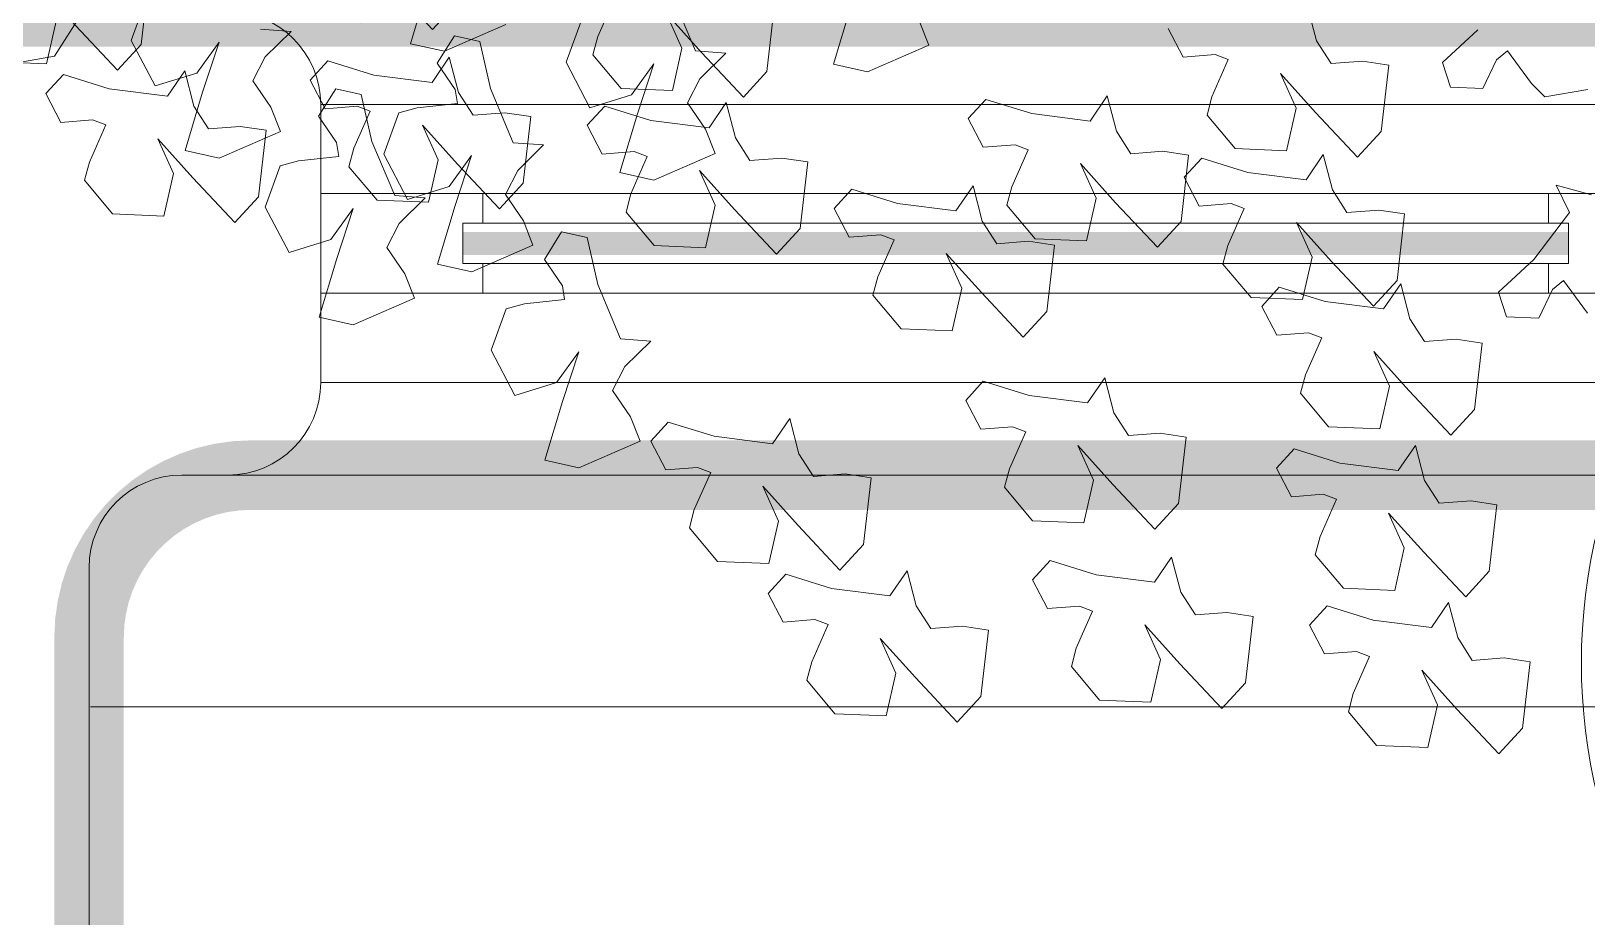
# Model space of a CAD drawing. Header units: metres. Extents: x 8 to 2416, y -346 to 476.
# Drawn here: x 215.237 to 215.908, y -224.627 to -224.245 of the extents above; entities that cross this region are included whole.
import ezdxf

# ---------------------------------------------------------------- set-up
doc = ezdxf.new("R2010")
doc.units = ezdxf.units.M
doc.linetypes.add('0', pattern=[0])
doc.layers.get('0').update_dxf_attribs({"color": 250, "linetype": '0', "lineweight": 20})
for name, color, linetype, lineweight in [('A-DOOR', 35, 'Continuous', 5), ('A-WALL', 250, 'Continuous', 20), ('ARBOLES', 86, 'Continuous', 0), ('baños', 140, 'Continuous', 0), ('muros bajitos', 252, 'Continuous', 5), ('piscina', 131, 'Continuous', 0)]:
    doc.layers.add(name, color=color, linetype=linetype, lineweight=lineweight)
doc.layers.add('REVESTIMIENTO EXTERIOR', color=7, linetype='Continuous', lineweight=5, true_color=0xffdebd)
doc.styles.get("Standard").update_dxf_attribs({"font": 'arial.ttf', "height": 0.1875})

# ---------------------------------------------------------------- blocks, each defined once
blk = doc.blocks.new('TREES')
at = {"layer": 'ARBOLES', "color": 252, "true_color": 0x8da178}
for p, q in [((0.0176, -0.07831), (0.01577, -0.07329)), ((0.04108, -0.07447), (0.03636, -0.07973)), ((0.04423, -0.07861), (0.04571, -0.07715)), ((0.04571, -0.07715), (0.04966, -0.08161)), ((-0.05103, -0.07956), (-0.05281, -0.08839)), ((-0.00427, -0.07853), (-0.00168, -0.08253)), ((0.02005, -0.08144), (0.0176, -0.07831)), ((0.03636, -0.07973), (0.03785, -0.08326)), ((0.04261, -0.08302), (0.04423, -0.07861)), ((-0.07319, -0.08835), (-0.07727, -0.08072)), ((-0.03911, -0.08429), (-0.04084, -0.08086)), ((-0.00168, -0.08253), (0.00295, -0.08173)), ((0.00295, -0.08173), (0.00495, -0.08228)), ((0.00495, -0.08228), (0.00306, -0.08793)), ((0.02467, -0.08064), (0.02005, -0.08144)), ((0.02852, -0.08086), (0.02467, -0.08064)), ((0.02831, -0.09069), (0.02852, -0.08086)), ((0.04966, -0.08161), (0.05181, -0.08339)), ((0.05181, -0.08339), (0.05803, -0.08168)), ((-0.11324, -0.08239), (-0.11501, -0.09122)), ((-0.04772, -0.08903), (-0.03911, -0.08429)), ((0.01278, -0.08358), (0.01846, -0.08882)), ((0.01555, -0.08845), (0.01278, -0.08358)), ((0.03785, -0.08326), (0.04261, -0.08302)), ((-0.09036, -0.08555), (-0.09199, -0.09179)), ((-0.15433, -0.08835), (-0.15596, -0.09459)), ((-0.10992, -0.09186), (-0.10131, -0.08711)), ((-0.06871, -0.08826), (-0.07319, -0.08835)), ((-0.07215, -0.09236), (-0.06871, -0.08826)), ((-0.05281, -0.08839), (-0.04772, -0.08903)), ((0.00306, -0.08793), (0.0026, -0.09069)), ((0.01473, -0.09481), (0.01555, -0.08845)), ((0.01846, -0.08882), (0.02522, -0.09477)), ((-0.13268, -0.09106), (-0.13716, -0.09115)), ((-0.13612, -0.09516), (-0.13268, -0.09106)), ((-0.11501, -0.09122), (-0.10992, -0.09186)), ((-0.10869, -0.08947), (-0.11085, -0.09371)), ((-0.10489, -0.08994), (-0.10869, -0.08947)), ((-0.10269, -0.09667), (-0.10489, -0.08994)), ((-0.08195, -0.09565), (-0.07911, -0.09082)), ((-0.07911, -0.09082), (-0.08082, -0.09835)), ((-0.03001, -0.09144), (-0.03232, -0.09449)), ((-0.02309, -0.0929), (-0.03001, -0.09144)), ((-0.01228, -0.08925), (-0.01445, -0.09318)), ((-0.01045, -0.09428), (-0.01228, -0.08925)), ((0.0026, -0.09069), (0.00719, -0.09522)), ((0.02522, -0.09477), (0.02831, -0.09069)), ((-0.14592, -0.09845), (-0.14308, -0.09362)), ((-0.14308, -0.09362), (-0.14479, -0.10115)), ((-0.11085, -0.09371), (-0.10785, -0.09732)), ((-0.09199, -0.09179), (-0.08787, -0.09812)), ((-0.07364, -0.09604), (-0.07215, -0.09236)), ((-0.01445, -0.09318), (-0.02309, -0.0929)), ((-0.15596, -0.09459), (-0.15184, -0.10092)), ((-0.1376, -0.09884), (-0.13612, -0.09516)), ((-0.08787, -0.09812), (-0.08195, -0.09565)), ((-0.07063, -0.09965), (-0.07364, -0.09604)), ((-0.03232, -0.09449), (-0.02973, -0.09849)), ((-0.00801, -0.09741), (-0.01045, -0.09428)), ((0.00719, -0.09522), (0.01473, -0.09481)), ((0.02015, -0.09488), (0.01799, -0.0988)), ((0.02199, -0.0999), (0.02015, -0.09488)), ((-0.10785, -0.09732), (-0.10733, -0.09933)), ((-0.09861, -0.10429), (-0.10269, -0.09667)), ((-0.08082, -0.09835), (-0.08259, -0.10718)), ((-0.02973, -0.09849), (-0.0251, -0.09769)), ((-0.0251, -0.09769), (-0.0231, -0.09825)), ((-0.0231, -0.09825), (-0.02499, -0.1039)), ((-0.00338, -0.09661), (-0.00801, -0.09741)), ((0.00046, -0.09682), (-0.00338, -0.09661)), ((0.00243, -0.09706), (0.00011, -0.10012)), ((0.00026, -0.10665), (0.00046, -0.09682)), ((0.00935, -0.09852), (0.00243, -0.09706)), ((0.05471, -0.09614), (0.05703, -0.09998)), ((0.05998, -0.09707), (0.05471, -0.09614)), ((-0.15184, -0.10092), (-0.14592, -0.09845)), ((-0.1346, -0.10245), (-0.1376, -0.09884)), ((-0.12532, -0.09886), (-0.12749, -0.10311)), ((-0.12152, -0.09934), (-0.12532, -0.09886)), ((-0.11932, -0.10606), (-0.12152, -0.09934)), ((-0.11317, -0.10052), (-0.11578, -0.1015)), ((-0.10733, -0.09933), (-0.11317, -0.10052)), ((-0.06889, -0.10308), (-0.07063, -0.09965)), ((-0.01527, -0.09954), (-0.00959, -0.10479)), ((-0.0125, -0.10441), (-0.01527, -0.09954)), ((0.00011, -0.10012), (0.00271, -0.10412)), ((0.01799, -0.0988), (0.00935, -0.09852)), ((0.02443, -0.10303), (0.02199, -0.0999)), ((0.05703, -0.09998), (0.05246, -0.10732)), ((-0.14479, -0.10115), (-0.14656, -0.10998)), ((-0.13286, -0.10588), (-0.1346, -0.10245)), ((-0.11578, -0.1015), (-0.11741, -0.10774)), ((0.02906, -0.10223), (0.02443, -0.10303)), ((0.0329, -0.10245), (0.02906, -0.10223)), ((0.0327, -0.11228), (0.0329, -0.10245)), ((-0.12749, -0.10311), (-0.12448, -0.10672)), ((-0.09413, -0.1042), (-0.09861, -0.10429)), ((-0.09757, -0.1083), (-0.09413, -0.1042)), ((-0.07751, -0.10782), (-0.06889, -0.10308)), ((-0.03068, -0.10427), (-0.03285, -0.10819)), ((-0.02885, -0.1093), (-0.03068, -0.10427)), ((-0.02499, -0.1039), (-0.02545, -0.10665)), ((-0.01332, -0.11078), (-0.0125, -0.10441)), ((-0.00959, -0.10479), (-0.00284, -0.11074)), ((0.00271, -0.10412), (0.00734, -0.10332)), ((0.00734, -0.10332), (0.00933, -0.10387)), ((0.00933, -0.10387), (0.00745, -0.10952)), ((0.01717, -0.10517), (0.02284, -0.11041)), ((0.01993, -0.11004), (0.01717, -0.10517)), ((-0.14147, -0.11062), (-0.13286, -0.10588)), ((-0.12448, -0.10672), (-0.12396, -0.10872)), ((-0.11524, -0.11368), (-0.11932, -0.10606)), ((-0.10737, -0.11159), (-0.10453, -0.10676)), ((-0.10453, -0.10676), (-0.10624, -0.1143)), ((-0.08259, -0.10718), (-0.07751, -0.10782)), ((-0.04841, -0.10646), (-0.05072, -0.10951)), ((-0.04149, -0.10791), (-0.04841, -0.10646)), ((-0.02545, -0.10665), (-0.02086, -0.11119)), ((-0.00284, -0.11074), (0.00026, -0.10665)), ((0.05246, -0.10732), (0.04774, -0.11259)), ((-0.12396, -0.10872), (-0.1298, -0.10992)), ((-0.11741, -0.10774), (-0.11329, -0.11406)), ((-0.09905, -0.11198), (-0.09757, -0.1083)), ((-0.05072, -0.10951), (-0.04813, -0.11351)), ((-0.03285, -0.10819), (-0.04149, -0.10791)), ((-0.02641, -0.11243), (-0.02885, -0.1093)), ((0.00745, -0.10952), (0.00698, -0.11228)), ((-0.14656, -0.10998), (-0.14147, -0.11062)), ((-0.13241, -0.11089), (-0.13404, -0.11713)), ((-0.1298, -0.10992), (-0.13241, -0.11089)), ((-0.11329, -0.11406), (-0.10737, -0.11159)), ((-0.09605, -0.11559), (-0.09905, -0.11198)), ((-0.02178, -0.11163), (-0.02641, -0.11243)), ((-0.01794, -0.11184), (-0.02178, -0.11163)), ((-0.02086, -0.11119), (-0.01332, -0.11078)), ((-0.01814, -0.12167), (-0.01794, -0.11184)), ((0.01911, -0.1164), (0.01993, -0.11004)), ((0.02284, -0.11041), (0.0296, -0.11636)), ((0.05399, -0.11588), (0.05561, -0.11147)), ((0.05561, -0.11147), (0.05709, -0.11001)), ((0.05709, -0.11001), (0.06104, -0.11447)), ((-0.11076, -0.1136), (-0.11524, -0.11368)), ((-0.1142, -0.1177), (-0.11076, -0.1136)), ((-0.10624, -0.1143), (-0.10801, -0.12313)), ((-0.04813, -0.11351), (-0.0435, -0.11271)), ((-0.0435, -0.11271), (-0.0415, -0.11326)), ((-0.0415, -0.11326), (-0.04339, -0.11892)), ((0.00698, -0.11228), (0.01157, -0.11681)), ((0.0296, -0.11636), (0.0327, -0.11228)), ((0.03329, -0.11272), (0.03112, -0.11664)), ((0.03512, -0.11775), (0.03329, -0.11272)), ((0.04774, -0.11259), (0.04923, -0.11612)), ((-0.124, -0.12099), (-0.12116, -0.11616)), ((-0.12116, -0.11616), (-0.12287, -0.12369)), ((-0.09431, -0.11903), (-0.09605, -0.11559)), ((-0.03367, -0.11456), (-0.02799, -0.1198)), ((-0.0309, -0.11943), (-0.03367, -0.11456)), ((0.01157, -0.11681), (0.01911, -0.1164)), ((0.01556, -0.1149), (0.01324, -0.11796)), ((0.02248, -0.11636), (0.01556, -0.1149)), ((0.03112, -0.11664), (0.02248, -0.11636)), ((0.04923, -0.11612), (0.05399, -0.11588)), ((-0.13404, -0.11713), (-0.12992, -0.12346)), ((-0.11569, -0.12138), (-0.1142, -0.1177)), ((-0.09029, -0.1167), (-0.09245, -0.12095)), ((-0.08648, -0.11718), (-0.09029, -0.1167)), ((-0.08429, -0.1239), (-0.08648, -0.11718)), ((-0.04339, -0.11892), (-0.04385, -0.12167)), ((0.01324, -0.11796), (0.01584, -0.12196)), ((0.03756, -0.12087), (0.03512, -0.11775)), ((-0.12992, -0.12346), (-0.124, -0.12099)), ((-0.10292, -0.12377), (-0.09431, -0.11903)), ((-0.09245, -0.12095), (-0.08945, -0.12456)), ((-0.03173, -0.1258), (-0.0309, -0.11943)), ((-0.02799, -0.1198), (-0.02124, -0.12576)), ((0.01584, -0.12196), (0.02047, -0.12116)), ((0.02047, -0.12116), (0.02247, -0.12171)), ((0.04219, -0.12007), (0.03756, -0.12087)), ((0.04603, -0.12029), (0.04219, -0.12007)), ((0.04583, -0.13012), (0.04603, -0.12029)), ((0.12725, -0.12769), (0.13067, -0.12095)), ((-0.11268, -0.12499), (-0.11569, -0.12138)), ((-0.10801, -0.12313), (-0.10292, -0.12377)), ((-0.04385, -0.12167), (-0.03926, -0.1262)), ((-0.02124, -0.12576), (-0.01814, -0.12167)), ((0.02247, -0.12171), (0.02058, -0.12736)), ((0.0303, -0.12301), (0.03597, -0.12825)), ((0.03307, -0.12788), (0.0303, -0.12301)), ((-0.12287, -0.12369), (-0.12464, -0.13252)), ((-0.11094, -0.12842), (-0.11268, -0.12499)), ((-0.08945, -0.12456), (-0.08893, -0.12656)), ((-0.08021, -0.13153), (-0.08429, -0.1239)), ((-0.03926, -0.1262), (-0.03173, -0.1258)), ((-0.09476, -0.12776), (-0.09738, -0.12873)), ((-0.08893, -0.12656), (-0.09476, -0.12776)), ((0.02058, -0.12736), (0.02012, -0.13012)), ((0.03224, -0.13424), (0.03307, -0.12788)), ((0.12103, -0.12939), (0.12725, -0.12769)), ((-0.11956, -0.13316), (-0.11094, -0.12842)), ((-0.09738, -0.12873), (-0.09901, -0.13497)), ((0.02012, -0.13012), (0.0247, -0.13465)), ((0.03597, -0.12825), (0.04273, -0.1342)), ((0.04273, -0.1342), (0.04583, -0.13012)), ((-0.12464, -0.13252), (-0.11956, -0.13316)), ((-0.07573, -0.13144), (-0.08021, -0.13153)), ((-0.07917, -0.13554), (-0.07573, -0.13144)), ((-0.00876, -0.13056), (-0.01093, -0.13448)), ((-0.00693, -0.13559), (-0.00876, -0.13056)), ((-0.09901, -0.13497), (-0.09489, -0.1413)), ((-0.08897, -0.13883), (-0.08613, -0.134)), ((-0.08613, -0.134), (-0.08784, -0.14153)), ((-0.02649, -0.13275), (-0.02881, -0.1358)), ((-0.01957, -0.1342), (-0.02649, -0.13275)), ((-0.01093, -0.13448), (-0.01957, -0.1342)), ((0.0247, -0.13465), (0.03224, -0.13424)), ((-0.08065, -0.13922), (-0.07917, -0.13554)), ((-0.02881, -0.1358), (-0.02621, -0.1398)), ((-0.00449, -0.13871), (-0.00693, -0.13559)), ((0.03767, -0.13618), (0.03551, -0.14011)), ((0.0395, -0.14121), (0.03767, -0.13618)), ((-0.09489, -0.1413), (-0.08897, -0.13883)), ((-0.07765, -0.14283), (-0.08065, -0.13922)), ((-0.02621, -0.1398), (-0.02158, -0.139)), ((-0.02158, -0.139), (-0.01958, -0.13955)), ((-0.01958, -0.13955), (-0.02147, -0.1452)), ((0.00014, -0.13791), (-0.00449, -0.13871)), ((0.00398, -0.13813), (0.00014, -0.13791)), ((0.00378, -0.14796), (0.00398, -0.13813)), ((0.01994, -0.13837), (0.01763, -0.14142)), ((0.02686, -0.13983), (0.01994, -0.13837)), ((-0.08784, -0.14153), (-0.08961, -0.15036)), ((-0.05433, -0.14088), (-0.0565, -0.1448)), ((-0.0525, -0.14591), (-0.05433, -0.14088)), ((-0.01175, -0.14085), (-0.00608, -0.14609)), ((-0.00898, -0.14572), (-0.01175, -0.14085)), ((0.01763, -0.14142), (0.02022, -0.14542)), ((0.03551, -0.14011), (0.02686, -0.13983)), ((0.04195, -0.14434), (0.0395, -0.14121)), ((-0.07591, -0.14626), (-0.07765, -0.14283)), ((-0.07206, -0.14307), (-0.07437, -0.14612)), ((-0.06514, -0.14452), (-0.07206, -0.14307)), ((0.04657, -0.14354), (0.04195, -0.14434)), ((0.05042, -0.14375), (0.04657, -0.14354)), ((0.05021, -0.15358), (0.05042, -0.14375)), ((-0.08452, -0.151), (-0.07591, -0.14626)), ((-0.07437, -0.14612), (-0.07178, -0.15012)), ((-0.0565, -0.1448), (-0.06514, -0.14452)), ((-0.05006, -0.14904), (-0.0525, -0.14591)), ((-0.02147, -0.1452), (-0.02194, -0.14796)), ((-0.00981, -0.15208), (-0.00898, -0.14572)), ((-0.00608, -0.14609), (0.00068, -0.15204)), ((0.02022, -0.14542), (0.02485, -0.14462)), ((0.02485, -0.14462), (0.02685, -0.14517)), ((0.02685, -0.14517), (0.02496, -0.15083)), ((-0.04543, -0.14823), (-0.05006, -0.14904)), ((-0.04159, -0.14845), (-0.04543, -0.14823)), ((-0.04179, -0.15828), (-0.04159, -0.14845)), ((-0.02194, -0.14796), (-0.01735, -0.15249)), ((0.00068, -0.15204), (0.00378, -0.14796)), ((0.03468, -0.14647), (0.04036, -0.15172)), ((0.03745, -0.15134), (0.03468, -0.14647)), ((-0.08961, -0.15036), (-0.08452, -0.151)), ((-0.07178, -0.15012), (-0.06715, -0.14932)), ((-0.06715, -0.14932), (-0.06515, -0.14987)), ((-0.06515, -0.14987), (-0.06704, -0.15553)), ((0.02496, -0.15083), (0.0245, -0.15358)), ((-0.05732, -0.15117), (-0.05164, -0.15641)), ((-0.05455, -0.15604), (-0.05732, -0.15117)), ((-0.01735, -0.15249), (-0.00981, -0.15208)), ((0.03663, -0.15771), (0.03745, -0.15134)), ((0.04036, -0.15172), (0.04712, -0.15767)), ((-0.06704, -0.15553), (-0.0675, -0.15828)), ((0.0245, -0.15358), (0.02909, -0.15811)), ((0.04712, -0.15767), (0.05021, -0.15358)), ((-0.05537, -0.1624), (-0.05455, -0.15604)), ((-0.05164, -0.15641), (-0.04489, -0.16237)), ((0.0035, -0.1559), (0.00134, -0.15982)), ((0.00534, -0.16093), (0.0035, -0.1559)), ((0.02909, -0.15811), (0.03663, -0.15771)), ((-0.0675, -0.15828), (-0.06291, -0.16281)), ((-0.04489, -0.16237), (-0.04179, -0.15828)), ((-0.01422, -0.15808), (-0.01654, -0.16114)), ((-0.0073, -0.15954), (-0.01422, -0.15808)), ((0.00134, -0.15982), (-0.0073, -0.15954)), ((0.04469, -0.15872), (0.04252, -0.16264)), ((0.04652, -0.16375), (0.04469, -0.15872)), ((-0.06291, -0.16281), (-0.05537, -0.1624)), ((-0.03505, -0.16154), (-0.03721, -0.16547)), ((-0.03322, -0.16657), (-0.03505, -0.16154)), ((-0.01654, -0.16114), (-0.01394, -0.16514)), ((0.00778, -0.16405), (0.00534, -0.16093)), ((0.02696, -0.16091), (0.02465, -0.16396)), ((0.03388, -0.16236), (0.02696, -0.16091)), ((0.04252, -0.16264), (0.03388, -0.16236)), ((-0.05277, -0.16373), (-0.05509, -0.16678)), ((-0.04585, -0.16519), (-0.05277, -0.16373)), ((-0.01394, -0.16514), (-0.00932, -0.16434)), ((-0.00932, -0.16434), (-0.00732, -0.16489)), ((0.01241, -0.16325), (0.00778, -0.16405)), ((0.01625, -0.16347), (0.01241, -0.16325)), ((0.01605, -0.1733), (0.01625, -0.16347)), ((0.02465, -0.16396), (0.02724, -0.16796)), ((0.04896, -0.16688), (0.04652, -0.16375)), ((-0.05509, -0.16678), (-0.05249, -0.17078)), ((-0.03721, -0.16547), (-0.04585, -0.16519)), ((-0.03077, -0.1697), (-0.03322, -0.16657)), ((-0.00732, -0.16489), (-0.0092, -0.17054)), ((0.00052, -0.16619), (0.00619, -0.17143)), ((0.00328, -0.17106), (0.00052, -0.16619)), ((0.05359, -0.16608), (0.04896, -0.16688)), ((0.05743, -0.16629), (0.05359, -0.16608)), ((0.05723, -0.17612), (0.05743, -0.16629)), ((-0.02614, -0.1689), (-0.03077, -0.1697)), ((-0.0223, -0.16911), (-0.02614, -0.1689)), ((-0.0225, -0.17894), (-0.0223, -0.16911)), ((0.02724, -0.16796), (0.03187, -0.16716)), ((0.03187, -0.16716), (0.03387, -0.16771)), ((0.03387, -0.16771), (0.03198, -0.17337)), ((0.0417, -0.16901), (0.04738, -0.17425)), ((0.04447, -0.17388), (0.0417, -0.16901)), ((-0.05249, -0.17078), (-0.04787, -0.16998)), ((-0.04787, -0.16998), (-0.04587, -0.17053)), ((-0.04587, -0.17053), (-0.04775, -0.17619)), ((-0.0092, -0.17054), (-0.00967, -0.1733)), ((0.00246, -0.17742), (0.00328, -0.17106)), ((0.00619, -0.17143), (0.01295, -0.17738)), ((-0.03803, -0.17183), (-0.03236, -0.17708)), ((-0.03527, -0.1767), (-0.03803, -0.17183)), ((-0.00967, -0.1733), (-0.00508, -0.17783)), ((0.01295, -0.17738), (0.01605, -0.1733)), ((0.03198, -0.17337), (0.03152, -0.17612)), ((0.04365, -0.18025), (0.04447, -0.17388)), ((-0.04775, -0.17619), (-0.04822, -0.17894)), ((0.03152, -0.17612), (0.03611, -0.18065)), ((0.04738, -0.17425), (0.05413, -0.18021)), ((0.05413, -0.18021), (0.05723, -0.17612)), ((-0.03609, -0.18307), (-0.03527, -0.1767)), ((-0.03236, -0.17708), (-0.0256, -0.18303)), ((-0.00508, -0.17783), (0.00246, -0.17742)), ((-0.04822, -0.17894), (-0.04363, -0.18347)), ((-0.0256, -0.18303), (-0.0225, -0.17894)), ((0.03611, -0.18065), (0.04365, -0.18025)), ((-0.04363, -0.18347), (-0.03609, -0.18307))]:
    blk.add_line(p, q, dxfattribs=at)
blk = doc.blocks.new('PL BASE 2N NASAS 09')
at = {"layer": 'A-DOOR'}
for p, q in [((165.39758, -5.25173), (165.99758, -5.25172)), ((165.39758, -5.29023), (165.99758, -5.29023)), ((165.93627, -5.30303), (165.45888, -5.30303)), ((165.45888, -5.30303), (165.45888, -5.32042)), ((165.93627, -5.30303), (165.93627, -5.32042)), ((165.93627, -5.32042), (165.45888, -5.32042)), ((165.99758, -5.33322), (165.39758, -5.33322)), ((165.39758, -5.37173), (165.99758, -5.37172)), ((165.35758, -5.41173), (166.03758, -5.41173))]:
    blk.add_line(p, q, dxfattribs=at)
for points in [[(165.46758, -5.30303), (165.46758, -5.29023), (165.39758, -5.29023), (165.39758, -5.33322), (165.46758, -5.33322), (165.46758, -5.32042)], [(165.92758, -5.30303), (165.92758, -5.29023), (165.99758, -5.29023), (165.99758, -5.33322), (165.92758, -5.33322), (165.92758, -5.32042)]]:
    blk.add_lwpolyline(points, dxfattribs=at)
at = {"layer": 'A-WALL'}
for p, q in [((165.39758, -5.25173), (165.39758, -5.37173)), ((165.39758, -5.36173), (165.39758, -5.26172)), ((165.35758, -5.41173), (165.33755, -5.41173)), ((165.29755, -5.45173), (165.29755, -7.57173))]:
    blk.add_line(p, q, dxfattribs=at)
for centre, start, end in [((165.35758, -5.25173), 0, 89.99984), ((165.35758, -5.37173), 270, 0), ((165.33755, -5.45173), 90, 180)]:
    blk.add_arc(centre, 0.04, start, end, dxfattribs=at)
at = {"layer": 'muros bajitos'}
blk.add_line((165.29815, -5.51173), (166.12755, -5.51173), dxfattribs=at)
at = {"layer": 'piscina', "const_width": 0.01}
blk.add_lwpolyline([(165.45888, -5.31173), (165.93627, -5.31173)], dxfattribs=at)
at = {"layer": 'baños', "linetype": 'Continuous', "flags": 8}
for tag, p in [('MODELNUMBER', (167.1329, -5.63062, 0)), ('TRADENAME', (167.1329, -5.63066, 0)), ('PRODUCT', (167.1329, -5.6307, 0)), ('MATERIAL', (167.1329, -5.63074, 0)), ('MODELNUMBER', (168.30765, -5.63062, 0)), ('TRADENAME', (168.30765, -5.63066, 0)), ('PRODUCT', (168.30765, -5.6307, 0)), ('MATERIAL', (168.30765, -5.63074, 0))]:
    blk.add_attdef(tag, p, '', height=0.0000254, rotation=180.00008, dxfattribs=at)
blk = doc.blocks.new('PL MUEBLES 2N NASAS 09')
blk.add_blockref('PL BASE 2N NASAS 09', (49.91428, 62.71701))
at = {"layer": 'ARBOLES', "xscale": 2.935254890295517, "yscale": 2.935254890295517, "zscale": 2.935254890295517, "rotation": 354.6252016265699}
for p in [(215.39994, 57.9422), (214.86019, 57.89426), (215.71179, 57.72645)]:
    blk.add_blockref('TREES', p, dxfattribs=at)

msp = doc.modelspace()

# ---------------------------------------------------------------- linework, layer by layer
at = {"color": 6}
msp.add_lwpolyline([(216.29502, -226.79501, 0.520567), (216.29502, -226.43768, 0.520567), (216.29502, -225.983, 0.520567), (216.29502, -225.35779, 0.520567), (216.29502, -224.80905, 0.520567), (216.29502, -224.30452, 0.520567), (216.0094, -224.31889, 0.520567), (216.0094, -224.71588, 0.520567), (216.0094, -225.3265, 0.520567), (216.0094, -225.75127, 0.520567), (216.0094, -226.15614, 0.520567), (216.0094, -226.49017, 0.520567), (216.06446, -226.79501, 0.520567)], format="xyb", close=True, dxfattribs=at)
at = {"layer": 'REVESTIMIENTO EXTERIOR', "const_width": 0.03}
msp.add_lwpolyline([(215.26242, -230.15712, -0.44184), (215.19182, -230.23637), (208.35182, -230.23633), (208.31182, -230.19633), (208.31182, -224.27633, -0.414214), (208.35182, -224.23633), (229.52182, -224.23633, -0.464369), (229.56182, -224.27633), (229.56182, -244.19633), (229.52182, -244.23633), (223.95182, -244.23633)], format="xyb", dxfattribs=at)
at = {"layer": 'REVESTIMIENTO EXTERIOR', "color": 30, "true_color": 0xf8991e, "const_width": 0.03}
msp.add_lwpolyline([(216.14021, -224.43633), (215.33182, -224.43633, 0.414214), (215.26182, -224.50633), (215.26182, -226.60633)], format="xyb", dxfattribs=at)

# ---------------------------------------------------------------- block references
at = {"layer": 'REVESTIMIENTO EXTERIOR', "color": 30, "true_color": 0xf8991e}
msp.add_blockref('PL MUEBLES 2N NASAS 09', (0.05, -281.74161), dxfattribs=at)

doc.saveas('drawing.dxf')
